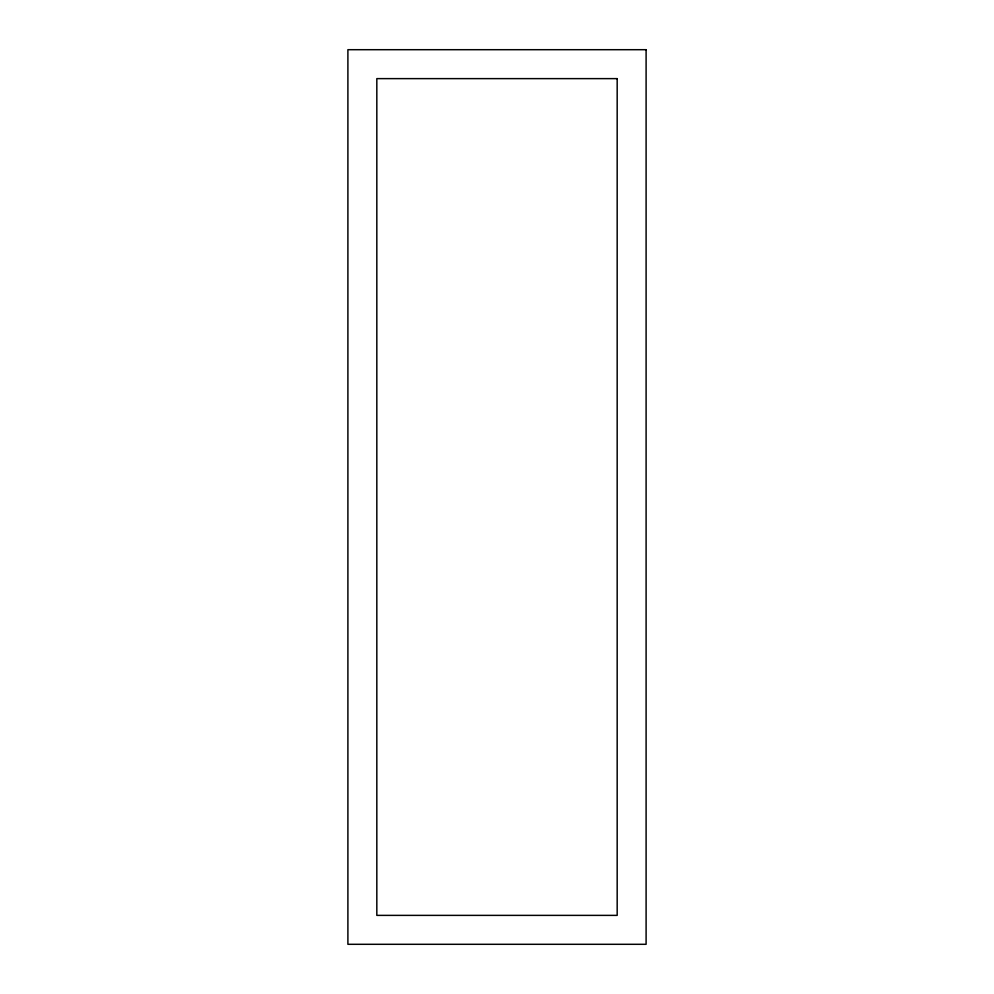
<?xml version="1.0" encoding="UTF-8"?>
<svg xmlns="http://www.w3.org/2000/svg" width="994" height="994" viewBox="0 0 994 994"><rect width="100%" height="100%" fill="white"/><g stroke="black" fill="none" stroke-linecap="round" stroke-linejoin="round"><path stroke-width="1.49" d="M646.1 49.7L347.9 49.7L347.9 944.3L646.1 944.3L646.1 49.7M617.175 78.625L376.825 78.625L376.825 915.375L617.175 915.375L617.175 78.625"/></g></svg>
